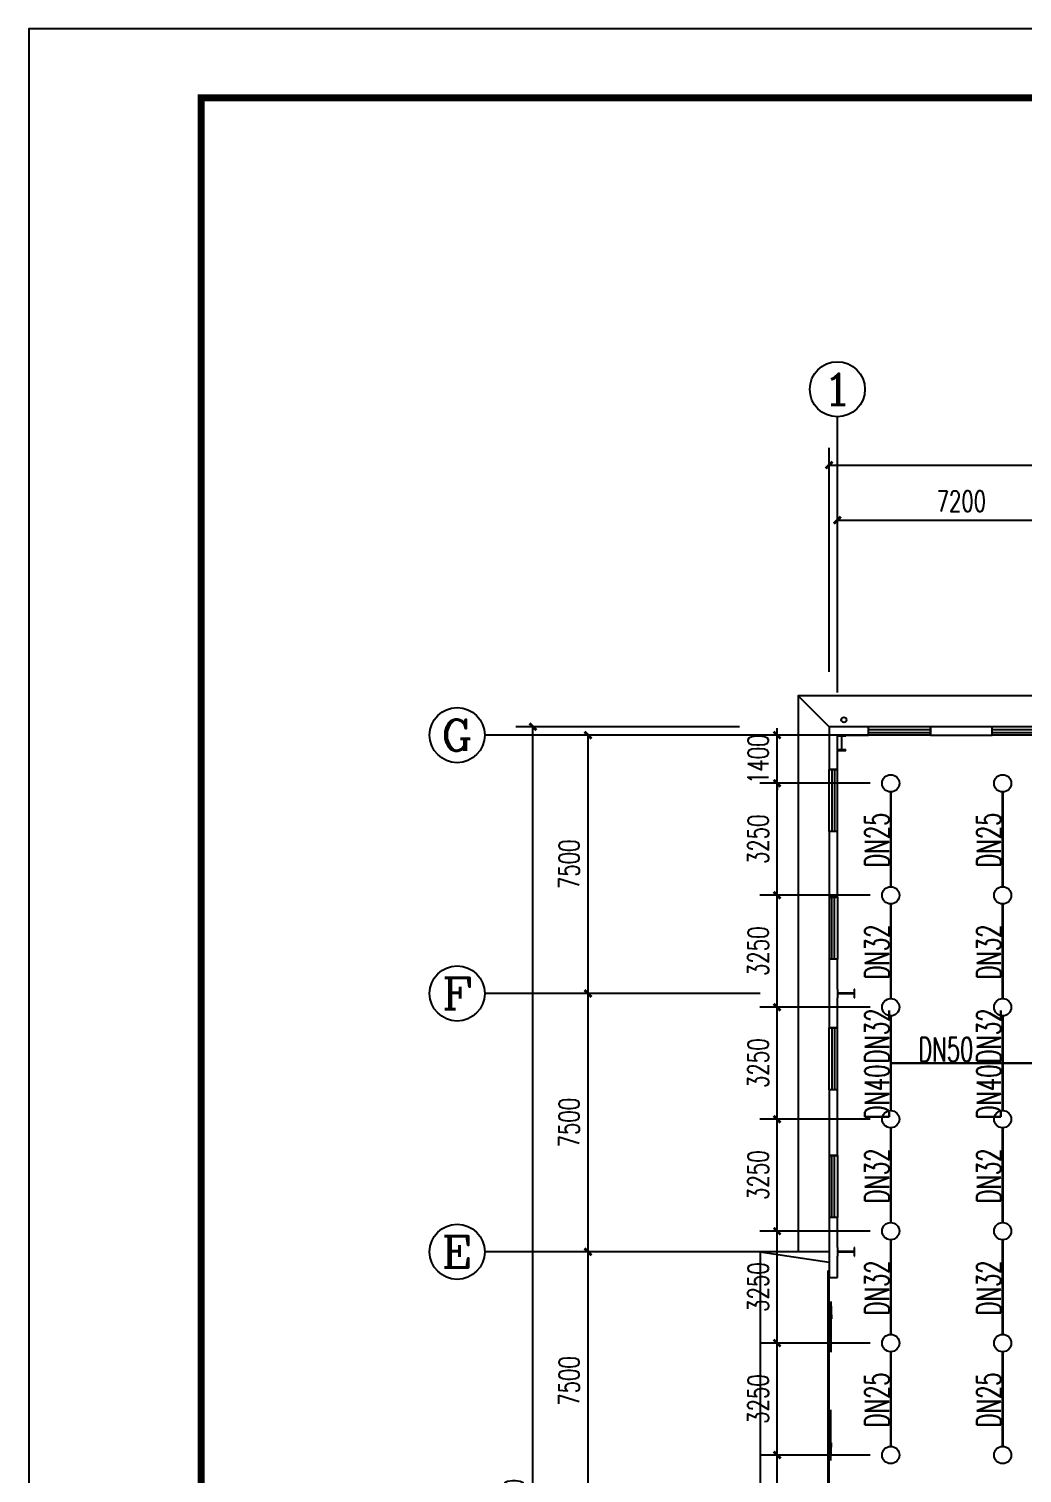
# Model space of a CAD drawing. Extents: x 4995099 to 5303443, y 4627657 to 4889583.
# Drawn here: x 5184643 to 5213484, y 4759911 to 4801838 of the extents above; entities that cross this region are included whole.
import ezdxf
from ezdxf.enums import TextEntityAlignment as Align

# ---------------------------------------------------------------- set-up
doc = ezdxf.new("R2010")
doc.units = 0
doc.header["$LTSCALE"] = 1000
doc.header["$MEASUREMENT"] = 0
doc.layers.get('0').update_dxf_attribs({"color": 4, "linetype": 'CONTINUOUS'})
doc.layers.get('Defpoints').update_dxf_attribs({"linetype": 'CONTINUOUS'})
for name, color, linetype in [('AXIS', 3, 'CONTINUOUS'), ('AXIS_TEXT', 7, 'CONTINUOUS'), ('COLUMN', 9, 'CONTINUOUS'), ('EQUIP_喷头', 7, 'CONTINUOUS'), ('EVTR', 2, 'CONTINUOUS'), ('PIPE-喷淋', 6, 'CONTINUOUS'), ('PUB_TITLE', 4, 'CONTINUOUS'), ('TEXT_喷淋', 7, 'CONTINUOUS'), ('TWT_DIM', 3, 'CONTINUOUS'), ('WALL', 5, 'CONTINUOUS'), ('WINDOW', 4, 'CONTINUOUS')]:
    doc.layers.add(name, color=color, linetype=linetype)
doc.styles.add('_TCH_AXIS', font='COMPLEX', dxfattribs={"bigfont": 'GBCBIG'})
doc.styles.add('_TCH_DIM_T3', font='SIMPLEX', dxfattribs={"width": 0.705882, "bigfont": 'GBCBIG'})
doc.styles.add('_TWT_PIPEDN', font='SIMPLEX', dxfattribs={"width": 0.8, "height": 3.5, "bigfont": 'HZTXT'})
doc.styles.add('COMPLEX', font='COMPLEX')
doc.dimstyles.new('_TCH_ARCH&&200', dxfattribs={"dimtxt": 595, "dimasz": 200, "dimexe": 500, "dimexo": 600, "dimgap": 252.5, "dimtad": 1, "dimdec": 0, "dimzin": 0, "dimdsep": 46, "dimtxsty": '_TCH_DIM_T3', "dimblk": 'ARCHTICK', "dimcen": 0.09, "dimclrt": 7, "dimazin": 2, "dimtfac": 1, "dimtdec": 0, "dimtix": 1, "dimtmove": 2, "dimatfit": 3, "dimfxl": 0, "dimtolj": 1, "dimtzin": 0, "dimarcsym": 0})
doc.dimstyles.new('_TWT_ARCH&&200', dxfattribs={"dimtxt": 595, "dimasz": 200, "dimexe": 500, "dimexo": 600, "dimgap": 252.5, "dimtad": 1, "dimdec": 0, "dimzin": 0, "dimdsep": 46, "dimtxsty": '_TCH_DIM_T3', "dimblk": 'ARCHTICK', "dimcen": 0.09, "dimclrt": 7, "dimazin": 2, "dimtfac": 1, "dimtdec": 0, "dimtix": 1, "dimtmove": 2, "dimatfit": 3, "dimfxl": 0, "dimtolj": 1, "dimtzin": 0, "dimarcsym": 0})

# ---------------------------------------------------------------- blocks, each defined once
blk = doc.blocks.new('_ArchTick')
at = {"color": 0, "linetype": 'ByBlock', "const_width": 0.4}
blk.add_lwpolyline([(-0.5, -0.5), (0.5, 0.5)], dxfattribs=at)
blk = doc.blocks.new('*D61')
at = {"layer": 'Defpoints', "color": 0}
for p in [(5206370, 4760436), (5209669, 4760436), (5209669, 4757186)]:
    blk.add_point(p, dxfattribs=at)
at = {"layer": 'TWT_DIM', "color": 0, "lineweight": -2}
for p, q in [((5209069, 4760436), (5205870, 4760436)), ((5206370, 4757186), (5206370, 4760436)), ((5209069, 4757186), (5205870, 4757186))]:
    blk.add_line(p, q, dxfattribs=at)
at = {"layer": 'TWT_DIM', "color": 0, "lineweight": -2, "xscale": 200, "yscale": 200, "zscale": 200}
for p, rotation in [((5206370, 4760436), 90), ((5206370, 4757186), 270)]:
    blk.add_blockref('_ArchTick', p, dxfattribs=dict(at, rotation=rotation))
at = {"layer": 'TWT_DIM', "color": 7, "insert": (5205820, 4758811), "char_height": 595, "attachment_point": 5, "rotation": 90, "style": '_TCH_DIM_T3'}
blk.add_mtext('\\A1;3250', dxfattribs=at)
blk = doc.blocks.new('*D62')
at = {"layer": 'Defpoints', "color": 0}
for p in [(5206370, 4763686), (5209669, 4763686), (5209669, 4760436)]:
    blk.add_point(p, dxfattribs=at)
at = {"layer": 'TWT_DIM', "color": 0, "lineweight": -2}
for p, q in [((5209069, 4763686), (5205870, 4763686)), ((5206370, 4760436), (5206370, 4763686)), ((5209069, 4760436), (5205870, 4760436))]:
    blk.add_line(p, q, dxfattribs=at)
at = {"layer": 'TWT_DIM', "color": 0, "lineweight": -2, "xscale": 200, "yscale": 200, "zscale": 200}
for p, rotation in [((5206370, 4763686), 90), ((5206370, 4760436), 270)]:
    blk.add_blockref('_ArchTick', p, dxfattribs=dict(at, rotation=rotation))
at = {"layer": 'TWT_DIM', "color": 7, "insert": (5205820, 4762061), "char_height": 595, "attachment_point": 5, "rotation": 90, "style": '_TCH_DIM_T3'}
blk.add_mtext('\\A1;3250', dxfattribs=at)
blk = doc.blocks.new('*D63')
at = {"layer": 'Defpoints', "color": 0}
for p in [(5206370, 4766936), (5209669, 4766936), (5209669, 4763686)]:
    blk.add_point(p, dxfattribs=at)
at = {"layer": 'TWT_DIM', "color": 0, "lineweight": -2}
for p, q in [((5209069, 4766936), (5205870, 4766936)), ((5206370, 4763686), (5206370, 4766936)), ((5209069, 4763686), (5205870, 4763686))]:
    blk.add_line(p, q, dxfattribs=at)
at = {"layer": 'TWT_DIM', "color": 0, "lineweight": -2, "xscale": 200, "yscale": 200, "zscale": 200}
for p, rotation in [((5206370, 4766936), 90), ((5206370, 4763686), 270)]:
    blk.add_blockref('_ArchTick', p, dxfattribs=dict(at, rotation=rotation))
at = {"layer": 'TWT_DIM', "color": 7, "insert": (5205820, 4765311), "char_height": 595, "attachment_point": 5, "rotation": 90, "style": '_TCH_DIM_T3'}
blk.add_mtext('\\A1;3250', dxfattribs=at)
blk = doc.blocks.new('*D64')
at = {"layer": 'Defpoints', "color": 0}
for p in [(5206370, 4770186), (5209669, 4770186), (5209669, 4766936)]:
    blk.add_point(p, dxfattribs=at)
at = {"layer": 'TWT_DIM', "color": 0, "lineweight": -2}
for p, q in [((5209069, 4770186), (5205870, 4770186)), ((5206370, 4766936), (5206370, 4770186)), ((5209069, 4766936), (5205870, 4766936))]:
    blk.add_line(p, q, dxfattribs=at)
at = {"layer": 'TWT_DIM', "color": 0, "lineweight": -2, "xscale": 200, "yscale": 200, "zscale": 200}
for p, rotation in [((5206370, 4770186), 90), ((5206370, 4766936), 270)]:
    blk.add_blockref('_ArchTick', p, dxfattribs=dict(at, rotation=rotation))
at = {"layer": 'TWT_DIM', "color": 7, "insert": (5205820, 4768561), "char_height": 595, "attachment_point": 5, "rotation": 90, "style": '_TCH_DIM_T3'}
blk.add_mtext('\\A1;3250', dxfattribs=at)
blk = doc.blocks.new('*D65')
at = {"layer": 'Defpoints', "color": 0}
for p in [(5206370, 4773436), (5209669, 4773436), (5209669, 4770186)]:
    blk.add_point(p, dxfattribs=at)
at = {"layer": 'TWT_DIM', "color": 0, "lineweight": -2}
for p, q in [((5209069, 4773436), (5205870, 4773436)), ((5206370, 4770186), (5206370, 4773436)), ((5209069, 4770186), (5205870, 4770186))]:
    blk.add_line(p, q, dxfattribs=at)
at = {"layer": 'TWT_DIM', "color": 0, "lineweight": -2, "xscale": 200, "yscale": 200, "zscale": 200}
for p, rotation in [((5206370, 4773436), 90), ((5206370, 4770186), 270)]:
    blk.add_blockref('_ArchTick', p, dxfattribs=dict(at, rotation=rotation))
at = {"layer": 'TWT_DIM', "color": 7, "insert": (5205820, 4771811), "char_height": 595, "attachment_point": 5, "rotation": 90, "style": '_TCH_DIM_T3'}
blk.add_mtext('\\A1;3250', dxfattribs=at)
blk = doc.blocks.new('*D66')
at = {"layer": 'Defpoints', "color": 0}
for p in [(5206370, 4776686), (5209669, 4776686), (5209669, 4773436)]:
    blk.add_point(p, dxfattribs=at)
at = {"layer": 'TWT_DIM', "color": 0, "lineweight": -2}
for p, q in [((5209069, 4776686), (5205870, 4776686)), ((5206370, 4773436), (5206370, 4776686)), ((5209069, 4773436), (5205870, 4773436))]:
    blk.add_line(p, q, dxfattribs=at)
at = {"layer": 'TWT_DIM', "color": 0, "lineweight": -2, "xscale": 200, "yscale": 200, "zscale": 200}
for p, rotation in [((5206370, 4776686), 90), ((5206370, 4773436), 270)]:
    blk.add_blockref('_ArchTick', p, dxfattribs=dict(at, rotation=rotation))
at = {"layer": 'TWT_DIM', "color": 7, "insert": (5205820, 4775061), "char_height": 595, "attachment_point": 5, "rotation": 90, "style": '_TCH_DIM_T3'}
blk.add_mtext('\\A1;3250', dxfattribs=at)
blk = doc.blocks.new('*D67')
at = {"layer": 'Defpoints', "color": 0}
for p in [(5206370, 4779936), (5209669, 4779936), (5209669, 4776686)]:
    blk.add_point(p, dxfattribs=at)
at = {"layer": 'TWT_DIM', "color": 0, "lineweight": -2}
for p, q in [((5209069, 4779936), (5205870, 4779936)), ((5206370, 4776686), (5206370, 4779936)), ((5209069, 4776686), (5205870, 4776686))]:
    blk.add_line(p, q, dxfattribs=at)
at = {"layer": 'TWT_DIM', "color": 0, "lineweight": -2, "xscale": 200, "yscale": 200, "zscale": 200}
for p, rotation in [((5206370, 4779936), 90), ((5206370, 4776686), 270)]:
    blk.add_blockref('_ArchTick', p, dxfattribs=dict(at, rotation=rotation))
at = {"layer": 'TWT_DIM', "color": 7, "insert": (5205820, 4778311), "char_height": 595, "attachment_point": 5, "rotation": 90, "style": '_TCH_DIM_T3'}
blk.add_mtext('\\A1;3250', dxfattribs=at)
blk = doc.blocks.new('*D68')
at = {"layer": 'Defpoints', "color": 0}
for p in [(5206370, 4781336), (5209669, 4781336), (5209669, 4779936)]:
    blk.add_point(p, dxfattribs=at)
at = {"layer": 'TWT_DIM', "color": 0, "lineweight": -2}
for p, q in [((5206370, 4781336), (5206370, 4781536)), ((5209069, 4781336), (5205870, 4781336)), ((5206370, 4779936), (5206370, 4781336)), ((5209069, 4779936), (5205870, 4779936)), ((5206370, 4779936), (5206370, 4779736))]:
    blk.add_line(p, q, dxfattribs=at)
at = {"layer": 'TWT_DIM', "color": 0, "lineweight": -2, "xscale": 200, "yscale": 200, "zscale": 200}
for p, rotation in [((5206370, 4781336), 270), ((5206370, 4779936), 90)]:
    blk.add_blockref('_ArchTick', p, dxfattribs=dict(at, rotation=rotation))
at = {"layer": 'TWT_DIM', "color": 7, "insert": (5205820, 4780636), "char_height": 595, "attachment_point": 5, "rotation": 90, "style": '_TCH_DIM_T3'}
blk.add_mtext('\\A1;1400', dxfattribs=at)
blk = doc.blocks.new('*D157')
at = {"layer": 'AXIS', "color": 0, "lineweight": -2}
for p, q in [((5208119, 4783176), (5208119, 4788076)), ((5215319, 4783176), (5215319, 4788076)), ((5208119, 4787576), (5215319, 4787576))]:
    blk.add_line(p, q, dxfattribs=at)
at = {"layer": 'Defpoints', "color": 0}
for p in [(5215319, 4787576), (5208119, 4782576), (5215319, 4782576)]:
    blk.add_point(p, dxfattribs=at)
at = {"layer": 'AXIS', "color": 0, "lineweight": -2, "xscale": 200, "yscale": 200, "zscale": 200, "rotation": 180}
blk.add_blockref('_ArchTick', (5208119, 4787576), dxfattribs=at)
at = {"layer": 'AXIS', "color": 0, "lineweight": -2, "xscale": 200, "yscale": 200, "zscale": 200}
blk.add_blockref('_ArchTick', (5215319, 4787576), dxfattribs=at)
at = {"layer": 'AXIS', "color": 7, "insert": (5211719, 4788126), "char_height": 595, "attachment_point": 5, "style": '_TCH_DIM_T3'}
blk.add_mtext('\\A1;7200', dxfattribs=at)
blk = doc.blocks.new('*D166')
at = {"layer": 'AXIS', "color": 0, "lineweight": -2}
for p, q in [((5207879, 4783176), (5207879, 4789676)), ((5273159, 4783176), (5273159, 4789676)), ((5207879, 4789176), (5273159, 4789176))]:
    blk.add_line(p, q, dxfattribs=at)
at = {"layer": 'Defpoints', "color": 0}
for p in [(5273159, 4789176), (5207879, 4782576), (5273159, 4782576)]:
    blk.add_point(p, dxfattribs=at)
at = {"layer": 'AXIS', "color": 0, "lineweight": -2, "xscale": 200, "yscale": 200, "zscale": 200, "rotation": 180}
blk.add_blockref('_ArchTick', (5207879, 4789176), dxfattribs=at)
at = {"layer": 'AXIS', "color": 0, "lineweight": -2, "xscale": 200, "yscale": 200, "zscale": 200}
blk.add_blockref('_ArchTick', (5273159, 4789176), dxfattribs=at)
at = {"layer": 'AXIS', "color": 7, "insert": (5240519, 4789726), "char_height": 595, "attachment_point": 5, "style": '_TCH_DIM_T3'}
blk.add_mtext('\\A1;65280', dxfattribs=at)
blk = doc.blocks.new('*D187')
at = {"layer": 'AXIS', "color": 0, "lineweight": -2}
for p, q in [((5205279, 4766336), (5200379, 4766336)), ((5200879, 4758836), (5200879, 4766336)), ((5205279, 4758836), (5200379, 4758836))]:
    blk.add_line(p, q, dxfattribs=at)
at = {"layer": 'Defpoints', "color": 0}
for p in [(5200879, 4766336), (5205879, 4766336), (5205879, 4758836)]:
    blk.add_point(p, dxfattribs=at)
at = {"layer": 'AXIS', "color": 0, "lineweight": -2, "xscale": 200, "yscale": 200, "zscale": 200}
for p, rotation in [((5200879, 4766336), 90), ((5200879, 4758836), 270)]:
    blk.add_blockref('_ArchTick', p, dxfattribs=dict(at, rotation=rotation))
at = {"layer": 'AXIS', "color": 7, "insert": (5200329, 4762586), "char_height": 595, "attachment_point": 5, "rotation": 90, "style": '_TCH_DIM_T3'}
blk.add_mtext('\\A1;7500', dxfattribs=at)
blk = doc.blocks.new('*D188')
at = {"layer": 'AXIS', "color": 0, "lineweight": -2}
for p, q in [((5205279, 4773836), (5200379, 4773836)), ((5200879, 4766336), (5200879, 4773836)), ((5205279, 4766336), (5200379, 4766336))]:
    blk.add_line(p, q, dxfattribs=at)
at = {"layer": 'Defpoints', "color": 0}
for p in [(5200879, 4773836), (5205879, 4773836), (5205879, 4766336)]:
    blk.add_point(p, dxfattribs=at)
at = {"layer": 'AXIS', "color": 0, "lineweight": -2, "xscale": 200, "yscale": 200, "zscale": 200}
for p, rotation in [((5200879, 4773836), 90), ((5200879, 4766336), 270)]:
    blk.add_blockref('_ArchTick', p, dxfattribs=dict(at, rotation=rotation))
at = {"layer": 'AXIS', "color": 7, "insert": (5200329, 4770086), "char_height": 595, "attachment_point": 5, "rotation": 90, "style": '_TCH_DIM_T3'}
blk.add_mtext('\\A1;7500', dxfattribs=at)
blk = doc.blocks.new('*D189')
at = {"layer": 'AXIS', "color": 0, "lineweight": -2}
for p, q in [((5205279, 4781336), (5200379, 4781336)), ((5200879, 4773836), (5200879, 4781336)), ((5205279, 4773836), (5200379, 4773836))]:
    blk.add_line(p, q, dxfattribs=at)
at = {"layer": 'Defpoints', "color": 0}
for p in [(5200879, 4781336), (5205879, 4781336), (5205879, 4773836)]:
    blk.add_point(p, dxfattribs=at)
at = {"layer": 'AXIS', "color": 0, "lineweight": -2, "xscale": 200, "yscale": 200, "zscale": 200}
for p, rotation in [((5200879, 4781336), 90), ((5200879, 4773836), 270)]:
    blk.add_blockref('_ArchTick', p, dxfattribs=dict(at, rotation=rotation))
at = {"layer": 'AXIS', "color": 7, "insert": (5200329, 4777586), "char_height": 595, "attachment_point": 5, "rotation": 90, "style": '_TCH_DIM_T3'}
blk.add_mtext('\\A1;7500', dxfattribs=at)
blk = doc.blocks.new('*D190')
at = {"layer": 'AXIS', "color": 0, "lineweight": -2}
for p, q in [((5205279, 4781576), (5198779, 4781576)), ((5199279, 4736096), (5199279, 4781576)), ((5205279, 4736096), (5198779, 4736096))]:
    blk.add_line(p, q, dxfattribs=at)
at = {"layer": 'Defpoints', "color": 0}
for p in [(5199279, 4781576), (5205879, 4781576), (5205879, 4736096)]:
    blk.add_point(p, dxfattribs=at)
at = {"layer": 'AXIS', "color": 0, "lineweight": -2, "xscale": 200, "yscale": 200, "zscale": 200}
for p, rotation in [((5199279, 4781576), 90), ((5199279, 4736096), 270)]:
    blk.add_blockref('_ArchTick', p, dxfattribs=dict(at, rotation=rotation))
at = {"layer": 'AXIS', "color": 7, "insert": (5198729, 4758836), "char_height": 595, "attachment_point": 5, "rotation": 90, "style": '_TCH_DIM_T3'}
blk.add_mtext('\\A1;45480', dxfattribs=at)
blk = doc.blocks.new('$TCHSYS$WIN2D')
for p, q in [((-0.5, 0.5), (0.5, 0.5)), ((-0.5, 0.5), (-0.5, -0.5)), ((0.5, 0.5), (0.5, -0.5)), ((0.5, 0.167), (-0.5, 0.167)), ((0.5, -0.167), (-0.5, -0.167)), ((-0.5, -0.5), (0.5, -0.5))]:
    blk.add_line(p, q)
blk = doc.blocks.new('$DorLib2D$00000130')
at = {"color": 0, "linetype": 'Continuous'}
for p, q in [((-0.5333, 0.6601), (-0.5333, 0.5127)), ((0, 0.6601), (-0.5333, 0.6601)), ((0, 0.5127), (0, 0.6601)), ((0.5333, 0.6601), (0, 0.6601)), ((0.5333, 0.6601), (0.5333, 0.5127)), ((0, 0.5127), (-0.5333, 0.5127)), ((0.5333, 0.5127), (0, 0.5127)), ((-0.3853, 0.2694), (-0.1396, 0.2694)), ((-0.3853, 0.2694), (-0.2999, 0.2144)), ((-0.2999, 0.2144), (-0.2999, 0.2694)), ((0.3853, 0.2694), (0.1396, 0.2694)), ((0.2999, 0.2144), (0.2999, 0.2694)), ((0.3853, 0.2694), (0.2999, 0.2144))]:
    blk.add_line(p, q, dxfattribs=at)
blk = doc.blocks.new('_AXISO')
blk.add_circle((0, 0), 0.5)
at = {"layer": 'AXIS_TEXT', "style": 'COMPLEX', "width": 1.041667}
blk.add_attdef('A', text='', height=0.56, dxfattribs=at).set_placement((-0.25, -0.28), (0.25, -0.28), align=Align.FIT)
blk = doc.blocks.new('$TwtSys$00000125')
blk.add_circle((0, 0, 0), 1)

msp = doc.modelspace()

# ---------------------------------------------------------------- linework, layer by layer
msp.add_line((5205879.2, 4766335.7), (5207879.2, 4766035.7))
for points in [[(5215319.2, 4782475.7), (5206979.2, 4782475.7), (5206979.2, 4766335.7)], [(5207879.2, 4781575.7), (5206979.2, 4782475.7)], [(5207879.2, 4766335.7), (5205879.2, 4766335.7), (5205879.2, 4758835.7), (5207879.2, 4758835.7)]]:
    msp.add_lwpolyline(points)
at = {"layer": 'AXIS'}
for p, q in [((5208119.2, 4782575.7), (5208119.2, 4790575.7)), ((5205879.2, 4781335.7), (5197879.2, 4781335.7)), ((5205879.2, 4773835.7), (5197879.2, 4773835.7)), ((5205879.2, 4766335.7), (5197879.2, 4766335.7))]:
    msp.add_line(p, q, dxfattribs=at)
at = {"layer": 'COLUMN', "color": 5}
for p, q in [((5208369.2, 4781335.7), (5208119.2, 4781335.7)), ((5208119.2, 4781335.7), (5208119.2, 4781317.7)), ((5208119.2, 4781317.7), (5208234.2, 4781317.7)), ((5208234.2, 4781317.7), (5208239.2, 4781312.7)), ((5208239.2, 4781312.7), (5208239.2, 4780908.7)), ((5208249.2, 4781312.7), (5208254.2, 4781317.7)), ((5208249.2, 4780908.7), (5208249.2, 4781312.7)), ((5208254.2, 4781317.7), (5208369.2, 4781317.7)), ((5208369.2, 4781317.7), (5208369.2, 4781335.7)), ((5208234.2, 4780903.7), (5208119.2, 4780903.7)), ((5208119.2, 4780903.7), (5208119.2, 4780885.7)), ((5208119.2, 4780885.7), (5208369.2, 4780885.7)), ((5208239.2, 4780908.7), (5208234.2, 4780903.7)), ((5208254.2, 4780903.7), (5208249.2, 4780908.7)), ((5208369.2, 4780903.7), (5208254.2, 4780903.7)), ((5208369.2, 4780885.7), (5208369.2, 4780903.7)), ((5208135.2, 4773960.7), (5208119.2, 4773960.7)), ((5208119.2, 4773960.7), (5208119.2, 4773710.7)), ((5208135.2, 4773845.7), (5208135.2, 4773960.7)), ((5208619.2, 4773960.7), (5208603.2, 4773960.7)), ((5208603.2, 4773960.7), (5208603.2, 4773845.7)), ((5208619.2, 4773710.7), (5208619.2, 4773960.7)), ((5208119.2, 4773710.7), (5208135.2, 4773710.7)), ((5208140.2, 4773840.7), (5208135.2, 4773845.7)), ((5208135.2, 4773825.7), (5208140.2, 4773830.7)), ((5208135.2, 4773710.7), (5208135.2, 4773825.7)), ((5208598.2, 4773840.7), (5208140.2, 4773840.7)), ((5208140.2, 4773830.7), (5208598.2, 4773830.7)), ((5208603.2, 4773845.7), (5208598.2, 4773840.7)), ((5208598.2, 4773830.7), (5208603.2, 4773825.7)), ((5208603.2, 4773825.7), (5208603.2, 4773710.7)), ((5208603.2, 4773710.7), (5208619.2, 4773710.7)), ((5208135.2, 4766460.7), (5208119.2, 4766460.7)), ((5208119.2, 4766460.7), (5208119.2, 4766210.7)), ((5208135.2, 4766345.7), (5208135.2, 4766460.7)), ((5208140.2, 4766340.7), (5208135.2, 4766345.7)), ((5208135.2, 4766325.7), (5208140.2, 4766330.7)), ((5208135.2, 4766210.7), (5208135.2, 4766325.7)), ((5208598.2, 4766340.7), (5208140.2, 4766340.7)), ((5208140.2, 4766330.7), (5208598.2, 4766330.7)), ((5208603.2, 4766345.7), (5208598.2, 4766340.7)), ((5208598.2, 4766330.7), (5208603.2, 4766325.7)), ((5208619.2, 4766460.7), (5208603.2, 4766460.7)), ((5208603.2, 4766460.7), (5208603.2, 4766345.7)), ((5208603.2, 4766325.7), (5208603.2, 4766210.7)), ((5208619.2, 4766210.7), (5208619.2, 4766460.7)), ((5208119.2, 4766210.7), (5208135.2, 4766210.7)), ((5208603.2, 4766210.7), (5208619.2, 4766210.7))]:
    msp.add_line(p, q, dxfattribs=at)
at = {"layer": 'EVTR'}
msp.add_circle((5208308.8, 4781780.3), 75, dxfattribs=at)
at = {"layer": 'PIPE-喷淋', "ltscale": 2, "const_width": 70}
for points in [[(5209669.2, 4779685.7), (5209669.2, 4776935.7)], [(5212919.2, 4779685.7), (5212919.2, 4776935.7)], [(5209669.2, 4776435.7), (5209669.2, 4773685.7)], [(5212919.2, 4776435.7), (5212919.2, 4773685.7)], [(5209669.2, 4773185.7), (5209669.2, 4771810.7)], [(5212919.2, 4773185.7), (5212919.2, 4771810.7)], [(5209669.2, 4771810.7), (5209669.2, 4770435.7)], [(5212919.2, 4771810.7), (5212919.2, 4770435.7)], [(5209669.2, 4769935.7), (5209669.2, 4767185.7)], [(5212919.2, 4769935.7), (5212919.2, 4767185.7)], [(5209669.2, 4766685.7), (5209669.2, 4763935.7)], [(5212919.2, 4766685.7), (5212919.2, 4763935.7)], [(5209669.2, 4763435.7), (5209669.2, 4760685.7)], [(5212919.2, 4763435.7), (5212919.2, 4760685.7)]]:
    msp.add_lwpolyline(points, dxfattribs=at)
at = {"layer": 'PIPE-喷淋', "color": 0, "ltscale": 2, "const_width": 70}
for points in [[(5212919.2, 4771810.7), (5209669.2, 4771810.7)], [(5216169.2, 4771810.7), (5212919.2, 4771810.7)]]:
    msp.add_lwpolyline(points, dxfattribs=at)
at = {"layer": 'PUB_TITLE'}
msp.add_lwpolyline([(5184643, 4717838.2), (5303443, 4717838.2), (5303443, 4801838.2), (5184643, 4801838.2)], close=True, dxfattribs=at)
at = {"layer": 'PUB_TITLE', "const_width": 200}
msp.add_lwpolyline([(5189643, 4719838.2), (5301443, 4719838.2), (5301443, 4799838.2), (5189643, 4799838.2)], close=True, dxfattribs=at)
at = {"layer": 'WALL'}
for p, q in [((5207879.2, 4781575.7), (5207879.2, 4780335.7)), ((5209019.2, 4781575.7), (5207879.2, 4781575.7)), ((5209019.2, 4781335.7), (5209019.2, 4781575.7)), ((5212619.2, 4781575.7), (5210819.2, 4781575.7)), ((5210819.2, 4781575.7), (5210819.2, 4781335.7)), ((5212619.2, 4781335.7), (5212619.2, 4781575.7)), ((5208119.2, 4780903.7), (5208119.2, 4781317.7)), ((5208369.2, 4781335.7), (5209019.2, 4781335.7)), ((5210819.2, 4781335.7), (5212619.2, 4781335.7)), ((5208119.2, 4780335.7), (5208119.2, 4780885.7)), ((5207879.2, 4780335.7), (5208119.2, 4780335.7)), ((5207879.2, 4778535.7), (5207879.2, 4776635.7)), ((5208119.2, 4778535.7), (5207879.2, 4778535.7)), ((5208119.2, 4776635.7), (5208119.2, 4778535.7)), ((5207879.2, 4776635.7), (5208119.2, 4776635.7)), ((5208119.2, 4774835.7), (5207879.2, 4774835.7)), ((5207879.2, 4774835.7), (5207879.2, 4773835.7)), ((5208119.2, 4773960.7), (5208119.2, 4774835.7)), ((5207879.2, 4773835.7), (5207879.2, 4772835.7)), ((5208119.2, 4772835.7), (5208119.2, 4773710.7)), ((5207879.2, 4772835.7), (5208119.2, 4772835.7)), ((5207879.2, 4771035.7), (5207879.2, 4769135.7)), ((5208119.2, 4771035.7), (5207879.2, 4771035.7)), ((5208119.2, 4769135.7), (5208119.2, 4771035.7)), ((5207879.2, 4769135.7), (5208119.2, 4769135.7)), ((5208119.2, 4767335.7), (5207879.2, 4767335.7)), ((5207879.2, 4767335.7), (5207879.2, 4766335.7)), ((5208119.2, 4766460.7), (5208119.2, 4767335.7)), ((5207879.2, 4766335.7), (5207879.2, 4765585.7)), ((5208119.2, 4765585.7), (5208119.2, 4766210.7)), ((5207879.2, 4765585.7), (5208119.2, 4765585.7))]:
    msp.add_line(p, q, dxfattribs=at)

# ---------------------------------------------------------------- block references
at = {"layer": 'AXIS'}
ref = msp.add_blockref('_AXISO', (5208119.2, 4791375.7), dxfattribs=dict(at, xscale=1600, yscale=1600, zscale=1600))
ref.add_attrib('A', '1', dxfattribs={"layer": 'AXIS_TEXT', "height": 905.1, "style": '_TCH_AXIS', "width": 2.333333}).set_placement((5207666.6, 4790923.2), (5208571.7, 4790923.2), align=Align.FIT)
ref = msp.add_blockref('_AXISO', (5197079.2, 4781335.7), dxfattribs=dict(at, xscale=1600, yscale=1600, zscale=1600))
ref.add_attrib('A', 'G', dxfattribs={"layer": 'AXIS_TEXT', "height": 905.1, "style": '_TCH_AXIS', "width": 1.166667}).set_placement((5196626.6, 4780883.2), (5197531.7, 4780883.2), align=Align.FIT)
ref = msp.add_blockref('_AXISO', (5197079.2, 4773835.7), dxfattribs=dict(at, xscale=1600, yscale=1600, zscale=1600))
ref.add_attrib('A', 'F', dxfattribs={"layer": 'AXIS_TEXT', "height": 905.1, "style": '_TCH_AXIS', "width": 1.3125}).set_placement((5196626.6, 4773383.2), (5197531.7, 4773383.2), align=Align.FIT)
ref = msp.add_blockref('_AXISO', (5197079.2, 4766335.7), dxfattribs=dict(at, xscale=1600, yscale=1600, zscale=1600))
ref.add_attrib('A', 'E', dxfattribs={"layer": 'AXIS_TEXT', "height": 905.1, "style": '_TCH_AXIS', "width": 1.3125}).set_placement((5196626.6, 4765883.2), (5197531.7, 4765883.2), align=Align.FIT)
at = {"layer": 'EQUIP_喷头', "xscale": 250, "yscale": 250, "zscale": 250, "rotation": 269.9999999991955}
for p in [(5209669.2, 4779935.7), (5212919.2, 4779935.7), (5209669.2, 4776685.7), (5212919.2, 4776685.7), (5209669.2, 4773435.7), (5212919.2, 4773435.7), (5209669.2, 4770185.7), (5212919.2, 4770185.7), (5209669.2, 4766935.7), (5212919.2, 4766935.7), (5209669.2, 4763685.7), (5212919.2, 4763685.7), (5209669.2, 4760435.7), (5212919.2, 4760435.7)]:
    msp.add_blockref('$TwtSys$00000125', p, dxfattribs=at)
at = {"layer": 'WINDOW'}
for name, p, xscale, yscale, zscale, rotation in [('$TCHSYS$WIN2D', (5209919.2, 4781455.7), 1800, 240, 1800, 179.9999999997925), ('$TCHSYS$WIN2D', (5213519.2, 4781455.7), 1800, 240, 1800, 179.9999999997925), ('$TCHSYS$WIN2D', (5207999.2, 4779435.7), -1800, 240, -1800, 269.9999999999928), ('$TCHSYS$WIN2D', (5207999.2, 4775735.7), 1800, 240, 1800, 269.9999999999928), ('$TCHSYS$WIN2D', (5207999.2, 4771935.7), -1800, 240, -1800, 270), ('$TCHSYS$WIN2D', (5207999.2, 4768235.7), 1800, 240, 1800, 270), ('$DorLib2D$00000130', (5207999.2, 4762585.7), -6000, -240, -6000, 269.9999999999964)]:
    msp.add_blockref(name, p, dxfattribs=dict(at, xscale=xscale, yscale=yscale, zscale=zscale, rotation=rotation))

# ---------------------------------------------------------------- texts
at = {"layer": 'TEXT_喷淋', "style": '_TWT_PIPEDN', "width": 0.64}
for s, p in [('DN25', (5209619.2, 4777489.4)), ('DN25', (5212869.2, 4777489.4)), ('DN32', (5209619.2, 4774239.4)), ('DN32', (5212869.2, 4774239.4)), ('DN32', (5209619.2, 4771801.9)), ('DN32', (5212869.2, 4771801.9)), ('DN40', (5209619.2, 4770176.9)), ('DN40', (5212869.2, 4770176.9)), ('DN32', (5209619.2, 4767739.4)), ('DN32', (5212869.2, 4767739.4)), ('DN32', (5209619.2, 4764489.4)), ('DN32', (5212869.2, 4764489.4)), ('DN25', (5209619.2, 4761239.4)), ('DN25', (5212869.2, 4761239.4))]:
    msp.add_text(s, height=700, rotation=90, dxfattribs=at).set_placement(p)
msp.add_text('DN50', height=700, dxfattribs=at).set_placement((5210472.8, 4771860.7))

# ---------------------------------------------------------------- dimensions: what is measured, and where the dimension line sits
at = {"layer": 'AXIS'}
for p1, p2, distance, picture, middle in [((5207879.2, 4782575.7), (5273159.2, 4782575.7), 6600, '*D166', (5240519.2, 4789725.7)), ((5208119.2, 4782575.7), (5215319.2, 4782575.7), 5000, '*D157', (5211719.2, 4788125.7)), ((5205879.2, 4736095.7), (5205879.2, 4781575.7), 6600, '*D190', (5198729.2, 4758835.7)), ((5205879.2, 4773835.7), (5205879.2, 4781335.7), 5000, '*D189', (5200329.2, 4777585.7)), ((5205879.2, 4766335.7), (5205879.2, 4773835.7), 5000, '*D188', (5200329.2, 4770085.7)), ((5205879.2, 4758835.7), (5205879.2, 4766335.7), 5000, '*D187', (5200329.2, 4762585.7))]:
    dim = msp.add_aligned_dim(p1=p1, p2=p2, distance=distance, dimstyle='_TCH_ARCH&&200', dxfattribs=at)
    dim.commit()
    dim.dimension.update_dxf_attribs({"geometry": picture, "text_midpoint": middle})
at = {"layer": 'TWT_DIM', "color": 0}
for p1, p2, picture, middle in [((5209669.2, 4779935.7), (5209669.2, 4781335.7), '*D68', (5205820.2, 4780635.7)), ((5209669.2, 4776685.7), (5209669.2, 4779935.7), '*D67', (5205820.2, 4778310.7)), ((5209669.2, 4773435.7), (5209669.2, 4776685.7), '*D66', (5205820.2, 4775060.7)), ((5209669.2, 4770185.7), (5209669.2, 4773435.7), '*D65', (5205820.2, 4771810.7)), ((5209669.2, 4766935.7), (5209669.2, 4770185.7), '*D64', (5205820.2, 4768560.7)), ((5209669.2, 4763685.7), (5209669.2, 4766935.7), '*D63', (5205820.2, 4765310.7)), ((5209669.2, 4760435.7), (5209669.2, 4763685.7), '*D62', (5205820.2, 4762060.7)), ((5209669.2, 4757185.7), (5209669.2, 4760435.7), '*D61', (5205820.2, 4758810.7))]:
    dim = msp.add_aligned_dim(p1=p1, p2=p2, distance=3299, dimstyle='_TWT_ARCH&&200', dxfattribs=at)
    dim.commit()
    dim.dimension.update_dxf_attribs({"geometry": picture, "text_midpoint": middle})

doc.saveas('drawing.dxf')
